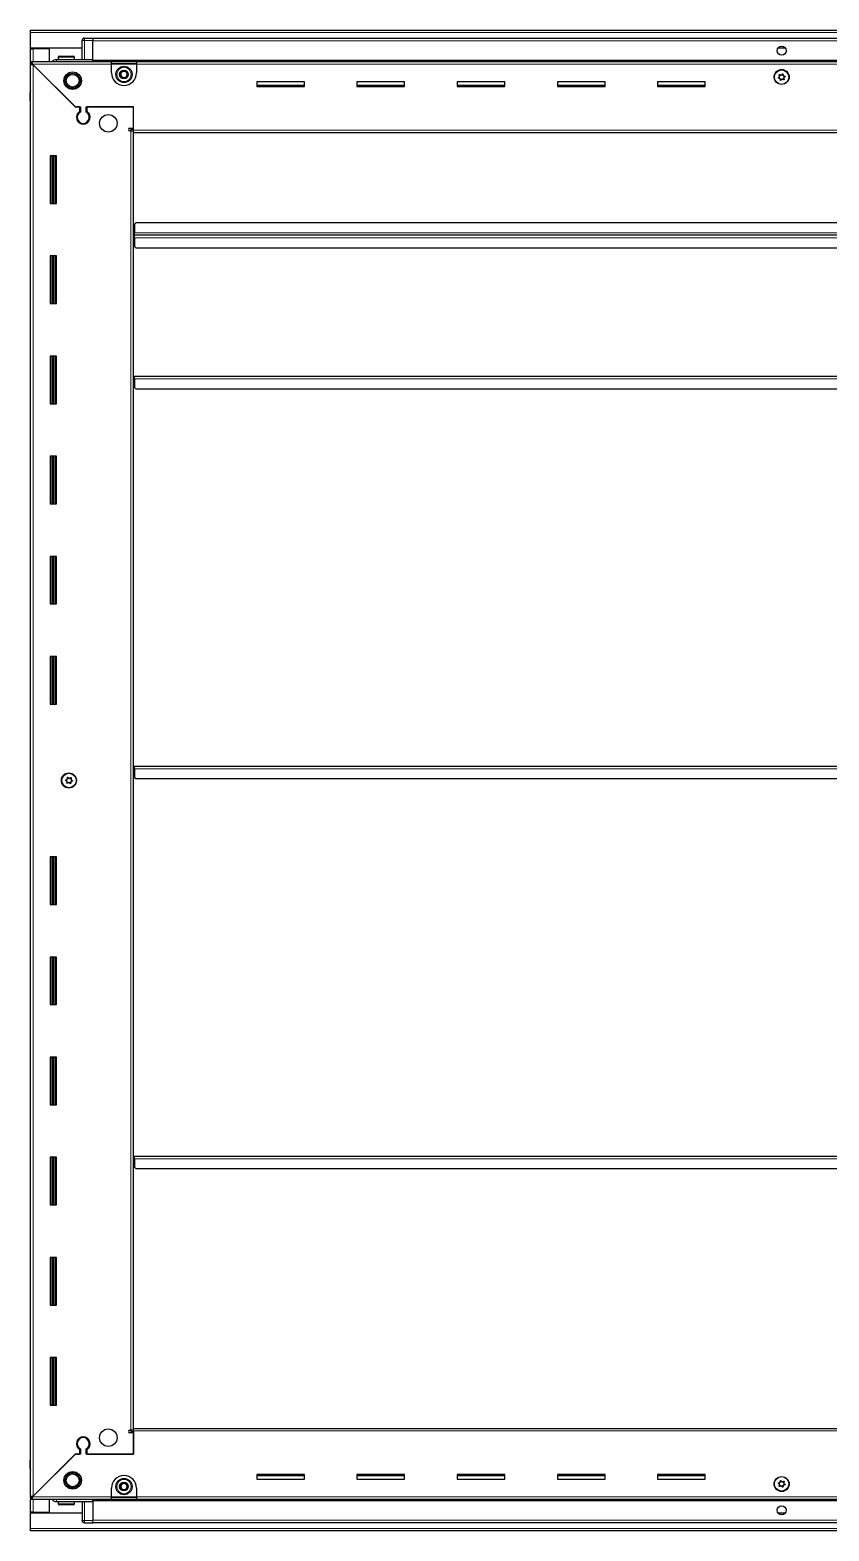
# Model space of a CAD drawing. Header units: millimetres. Extents: x 1315 to 6044, y -1445 to 1969.
# Drawn here: x 4768 to 5406, y 577 to 1776 of the extents above; entities that cross this region are included whole.
import ezdxf

# ---------------------------------------------------------------- set-up
doc = ezdxf.new("R2010")
doc.units = ezdxf.units.MM

msp = doc.modelspace()

# ---------------------------------------------------------------- linework, layer by layer
at = {"color": 7, "linetype": 'Continuous', "lineweight": 25}
for p, q in [((4768.77, 1773.72), (4768.77, 1775.82)), ((4768.77, 1775.82), (5967.77, 1775.82)), ((4768.77, 1761.32), (4768.77, 1773.72)), ((4809.77, 1752.32), (4809.77, 1767.32)), ((4810.45, 1768.82), (4810.45, 1768.82)), ((4811.77, 1769.32), (4818.27, 1769.32)), ((4811.77, 1769.32), (4818.27, 1769.32)), ((4818.27, 1769.32), (4818.27, 1769.32)), ((4818.27, 1769.32), (4818.27, 1769.32)), ((4818.27, 1769.32), (4818.27, 1767.32)), ((5918.27, 1769.17), (4818.27, 1769.17)), ((4818.27, 1752.32), (4818.27, 1767.32)), ((4809.77, 1761.32), (4768.77, 1761.32)), ((4768.77, 1760.82), (4768.77, 1761.32)), ((4768.77, 1750.57), (4768.77, 1760.82)), ((4768.77, 1760.82), (4770.87, 1760.82)), ((4768.77, 1749.07), (4768.77, 1750.57)), ((4768.77, 1750.57), (4769.77, 1750.57)), ((4769.77, 1749.07), (4769.77, 1750.57)), ((4769.77, 1750.57), (4833.27, 1750.57)), ((4770.27, 1760.82), (4770.27, 1761.32)), ((4783.77, 1760.82), (4770.87, 1760.82)), ((4783.77, 1750.57), (4783.77, 1760.82)), ((4789.27, 1752.32), (4818.27, 1752.32)), ((4790.77, 1754.22), (4790.77, 1752.32)), ((4791.57, 1755.02), (4802.97, 1755.02)), ((4803.77, 1752.32), (4803.77, 1754.22)), ((4818.2, 1750.57), (4818.27, 1752.29)), ((4818.27, 1752.32), (4818.27, 1751.82)), ((4818.27, 1751.17), (5918.27, 1751.17)), ((4833.27, 1748.47), (4833.27, 1750.57)), ((4833.27, 1750.57), (4853.27, 1750.57)), ((4853.27, 1750.57), (5883.27, 1750.57)), ((4853.27, 1750.57), (4853.27, 1748.47)), ((5371.15, 1761.32), (5365.4, 1761.32)), ((4768.77, 1748.57), (4768.77, 1749.07)), ((4768.77, 1749.07), (4769.77, 1749.07)), ((4768.77, 604.07), (4768.77, 1748.57)), ((4770.27, 1748.57), (4768.77, 1748.57)), ((4770.37, 1748.47), (4804.27, 1714.57)), ((4804.97, 1713.87), (4770.87, 1747.97)), ((4833.27, 1749.07), (4853.27, 1749.07)), ((4833.27, 1741.57), (4833.27, 1748.47)), ((4853.27, 1748.47), (4853.27, 1741.57)), ((4987.27, 1734.32), (4949.27, 1734.32)), ((4949.27, 1734.32), (4949.27, 1730.82)), ((4987.27, 1731.57), (4949.27, 1731.57)), ((4949.27, 1730.82), (4987.27, 1730.82)), ((4987.27, 1730.82), (4987.27, 1734.32)), ((5067.27, 1734.32), (5029.27, 1734.32)), ((5029.27, 1734.32), (5029.27, 1730.82)), ((5067.27, 1731.57), (5029.27, 1731.57)), ((5029.27, 1730.82), (5067.27, 1730.82)), ((5067.27, 1730.82), (5067.27, 1734.32)), ((5147.27, 1734.32), (5109.27, 1734.32)), ((5109.27, 1734.32), (5109.27, 1730.82)), ((5147.27, 1731.57), (5109.27, 1731.57)), ((5109.27, 1730.82), (5147.27, 1730.82)), ((5147.27, 1730.82), (5147.27, 1734.32)), ((5227.27, 1734.32), (5189.27, 1734.32)), ((5189.27, 1734.32), (5189.27, 1730.82)), ((5227.27, 1731.57), (5189.27, 1731.57)), ((5189.27, 1730.82), (5227.27, 1730.82)), ((5227.27, 1730.82), (5227.27, 1734.32)), ((5307.27, 1734.32), (5269.27, 1734.32)), ((5269.27, 1734.32), (5269.27, 1730.82)), ((5307.27, 1731.57), (5269.27, 1731.57)), ((5269.27, 1730.82), (5307.27, 1730.82)), ((5307.27, 1730.82), (5307.27, 1734.32)), ((4768.27, 1725.82), (4768.27, 1719.32)), ((4768.27, 1719.32), (4768.27, 1725.82)), ((4768.27, 1719.32), (4768.27, 1719.32)), ((4768.77, 1719.32), (4768.27, 1719.32)), ((4768.42, 1719.32), (4768.42, 633.32)), ((4804.27, 1714.57), (4808.47, 1714.57)), ((4805.67, 1714.57), (4804.97, 1713.87)), ((4807.77, 1714.57), (4805.67, 1714.57)), ((4807.77, 1714.57), (4807.77, 1710.68)), ((4808.47, 1714.57), (4808.47, 1710.29)), ((4813.07, 1714.57), (4850.77, 1714.57)), ((4813.07, 1710.29), (4813.07, 1714.57)), ((4813.77, 1710.68), (4813.77, 1714.57)), ((4850.77, 1714.57), (4813.77, 1714.57)), ((4850.77, 1695.92), (4850.77, 1714.57)), ((4850.77, 1697.32), (4850.77, 1714.57)), ((4808.77, 1701.71), (4808.77, 1700.95)), ((4847.92, 1697.32), (4850.77, 1697.32)), ((4848.67, 1695.32), (4847.92, 1695.32)), ((4848.67, 1695.32), (4850.77, 1695.32)), ((4850.77, 1696.32), (4848.77, 1696.32)), ((4848.77, 1696.32), (4848.77, 1695.32)), ((4850.77, 1693.82), (4850.77, 1695.92)), ((5885.77, 1693.82), (4850.77, 1693.82)), ((4850.77, 658.82), (4850.77, 1693.82)), ((4789.27, 1675.32), (4784.27, 1675.32)), ((4784.27, 1675.32), (4784.27, 1637.32)), ((4786.42, 1637.32), (4786.42, 1675.32)), ((4788.22, 1637.32), (4788.22, 1675.32)), ((4788.25, 1637.32), (4788.25, 1675.32)), ((4789.27, 1637.32), (4789.27, 1675.32)), ((4784.27, 1637.32), (4789.27, 1637.32)), ((4852.77, 1621.82), (4851.77, 1620.82)), ((4851.77, 1620.82), (4851.77, 1613.92)), ((5883.77, 1621.82), (4852.77, 1621.82)), ((4851.52, 1611.82), (4850.77, 1611.82)), ((4851.77, 1614.67), (4851.52, 1614.67)), ((4851.52, 1614.67), (4851.52, 1611.82)), ((4851.52, 1611.82), (4851.52, 1608.97)), ((4851.52, 1608.97), (4851.77, 1608.97)), ((4851.77, 1611.82), (4851.77, 1613.92)), ((4851.77, 1609.72), (4851.77, 1611.82)), ((5884.77, 1611.82), (4851.77, 1611.82)), ((4851.77, 1609.72), (4851.77, 1602.82)), ((4789.27, 1595.32), (4784.27, 1595.32)), ((4784.27, 1595.32), (4784.27, 1557.32)), ((4786.42, 1557.32), (4786.42, 1595.32)), ((4788.22, 1557.32), (4788.22, 1595.32)), ((4788.25, 1557.32), (4788.25, 1595.32)), ((4789.27, 1557.32), (4789.27, 1595.32)), ((4851.77, 1602.82), (4852.77, 1601.82)), ((4852.77, 1601.82), (5883.77, 1601.82)), ((4784.27, 1557.32), (4789.27, 1557.32)), ((4789.27, 1515.32), (4784.27, 1515.32)), ((4784.27, 1515.32), (4784.27, 1477.32)), ((4786.42, 1477.32), (4786.42, 1515.32)), ((4788.22, 1477.32), (4788.22, 1515.32)), ((4788.25, 1477.32), (4788.25, 1515.32)), ((4789.27, 1477.32), (4789.27, 1515.32)), ((4850.77, 1499.32), (4851.52, 1499.32)), ((4851.52, 1499.32), (4851.52, 1496.47)), ((4851.77, 1497.22), (4851.77, 1499.32)), ((4851.77, 1499.32), (5884.77, 1499.32)), ((4851.52, 1496.47), (4851.77, 1496.47)), ((4851.77, 1497.22), (4851.77, 1490.32)), ((4851.77, 1490.32), (4852.77, 1489.32)), ((4852.77, 1489.32), (5883.77, 1489.32)), ((4784.27, 1477.32), (4789.27, 1477.32)), ((4789.27, 1435.32), (4784.27, 1435.32)), ((4784.27, 1435.32), (4784.27, 1397.32)), ((4786.42, 1397.32), (4786.42, 1435.32)), ((4788.22, 1397.32), (4788.22, 1435.32)), ((4788.25, 1397.32), (4788.25, 1435.32)), ((4789.27, 1397.32), (4789.27, 1435.32)), ((4784.27, 1397.32), (4789.27, 1397.32)), ((4789.27, 1355.32), (4784.27, 1355.32)), ((4784.27, 1355.32), (4784.27, 1317.32)), ((4786.42, 1317.32), (4786.42, 1355.32)), ((4788.22, 1317.32), (4788.22, 1355.32)), ((4788.25, 1317.32), (4788.25, 1355.32)), ((4789.27, 1317.32), (4789.27, 1355.32)), ((4784.27, 1317.32), (4789.27, 1317.32)), ((4789.27, 1275.32), (4784.27, 1275.32)), ((4784.27, 1275.32), (4784.27, 1237.32)), ((4786.42, 1237.32), (4786.42, 1275.32)), ((4788.22, 1237.32), (4788.22, 1275.32)), ((4788.25, 1237.32), (4788.25, 1275.32)), ((4789.27, 1237.32), (4789.27, 1275.32)), ((4784.27, 1237.32), (4789.27, 1237.32)), ((4850.77, 1187.82), (4851.52, 1187.82)), ((4851.52, 1187.82), (4851.52, 1184.97)), ((4851.77, 1185.72), (4851.77, 1187.82)), ((4851.77, 1187.82), (5884.77, 1187.82)), ((4851.52, 1184.97), (4851.77, 1184.97)), ((4851.77, 1185.72), (4851.77, 1178.82)), ((4851.77, 1178.82), (4852.77, 1177.82)), ((4852.77, 1177.82), (5883.77, 1177.82)), ((4789.27, 1115.32), (4784.27, 1115.32)), ((4784.27, 1115.32), (4784.27, 1077.32)), ((4786.42, 1077.32), (4786.42, 1115.32)), ((4788.22, 1077.32), (4788.22, 1115.32)), ((4788.25, 1077.32), (4788.25, 1115.32)), ((4789.27, 1077.32), (4789.27, 1115.32)), ((4784.27, 1077.32), (4789.27, 1077.32)), ((4789.27, 1035.32), (4784.27, 1035.32)), ((4784.27, 1035.32), (4784.27, 997.32)), ((4786.42, 997.32), (4786.42, 1035.32)), ((4788.22, 997.32), (4788.22, 1035.32)), ((4788.25, 997.32), (4788.25, 1035.32)), ((4789.27, 997.32), (4789.27, 1035.32)), ((4784.27, 997.32), (4789.27, 997.32)), ((4789.27, 955.32), (4784.27, 955.32)), ((4784.27, 955.32), (4784.27, 917.32)), ((4786.42, 917.32), (4786.42, 955.32)), ((4788.22, 917.32), (4788.22, 955.32)), ((4788.25, 917.32), (4788.25, 955.32)), ((4789.27, 917.32), (4789.27, 955.32)), ((4784.27, 917.32), (4789.27, 917.32)), ((4789.27, 875.32), (4784.27, 875.32)), ((4784.27, 875.32), (4784.27, 837.32)), ((4786.42, 837.32), (4786.42, 875.32)), ((4788.22, 837.32), (4788.22, 875.32)), ((4788.25, 837.32), (4788.25, 875.32)), ((4789.27, 837.32), (4789.27, 875.32)), ((4850.77, 876.32), (4851.52, 876.32)), ((4851.52, 876.32), (4851.52, 873.47)), ((4851.77, 874.22), (4851.77, 876.32)), ((4851.77, 876.32), (5884.77, 876.32)), ((4851.52, 873.47), (4851.77, 873.47)), ((4851.77, 874.22), (4851.77, 867.32)), ((4851.77, 867.32), (4852.77, 866.32)), ((4852.77, 866.32), (5883.77, 866.32)), ((4784.27, 837.32), (4789.27, 837.32)), ((4789.27, 795.32), (4784.27, 795.32)), ((4784.27, 795.32), (4784.27, 757.32)), ((4786.42, 757.32), (4786.42, 795.32)), ((4788.22, 757.32), (4788.22, 795.32)), ((4788.25, 757.32), (4788.25, 795.32)), ((4789.27, 757.32), (4789.27, 795.32)), ((4784.27, 757.32), (4789.27, 757.32)), ((4789.27, 715.32), (4784.27, 715.32)), ((4784.27, 715.32), (4784.27, 677.32)), ((4786.42, 677.32), (4786.42, 715.32)), ((4788.22, 677.32), (4788.22, 715.32)), ((4788.25, 677.32), (4788.25, 715.32)), ((4789.27, 677.32), (4789.27, 715.32)), ((4784.27, 677.32), (4789.27, 677.32)), ((4808.77, 651.7), (4808.77, 650.94)), ((4847.92, 657.32), (4848.67, 657.32)), ((4850.77, 655.32), (4847.92, 655.32)), ((4850.77, 657.32), (4848.67, 657.32)), ((4848.77, 657.32), (4848.77, 656.32)), ((4848.77, 656.32), (4850.77, 656.32)), ((4850.77, 656.72), (4850.77, 658.82)), ((4850.77, 658.82), (5885.77, 658.82)), ((4850.77, 656.72), (4850.77, 638.07)), ((4850.77, 638.07), (4850.77, 655.32)), ((4804.27, 638.07), (4770.37, 604.17)), ((4770.87, 604.67), (4804.97, 638.77)), ((4808.47, 638.07), (4804.27, 638.07)), ((4804.97, 638.77), (4805.67, 638.07)), ((4805.67, 638.07), (4807.77, 638.07)), ((4807.77, 641.96), (4807.77, 638.07)), ((4808.47, 642.36), (4808.47, 638.07)), ((4813.07, 638.07), (4813.07, 642.36)), ((4850.77, 638.07), (4813.07, 638.07)), ((4813.77, 638.07), (4813.77, 641.96)), ((4813.77, 638.07), (4850.77, 638.07)), ((4768.27, 633.32), (4768.27, 633.32)), ((4768.27, 626.82), (4768.27, 633.32)), ((4768.27, 633.32), (4768.27, 633.32)), ((4768.27, 633.32), (4768.27, 626.82)), ((4768.77, 633.32), (4768.27, 633.32)), ((4768.77, 625.5), (4768.77, 625.5)), ((4987.27, 621.82), (4949.27, 621.82)), ((4949.27, 621.82), (4949.27, 618.32)), ((4949.27, 621.07), (4987.27, 621.07)), ((4949.27, 618.32), (4987.27, 618.32)), ((4987.27, 618.32), (4987.27, 621.82)), ((5067.27, 621.82), (5029.27, 621.82)), ((5029.27, 621.82), (5029.27, 618.32)), ((5029.27, 621.07), (5067.27, 621.07)), ((5029.27, 618.32), (5067.27, 618.32)), ((5067.27, 618.32), (5067.27, 621.82)), ((5147.27, 621.82), (5109.27, 621.82)), ((5109.27, 621.82), (5109.27, 618.32)), ((5109.27, 621.07), (5147.27, 621.07)), ((5109.27, 618.32), (5147.27, 618.32)), ((5147.27, 618.32), (5147.27, 621.82)), ((5227.27, 621.82), (5189.27, 621.82)), ((5189.27, 621.82), (5189.27, 618.32)), ((5189.27, 621.07), (5227.27, 621.07)), ((5189.27, 618.32), (5227.27, 618.32)), ((5227.27, 618.32), (5227.27, 621.82)), ((5307.27, 621.82), (5269.27, 621.82)), ((5269.27, 621.82), (5269.27, 618.32)), ((5269.27, 621.07), (5307.27, 621.07)), ((5269.27, 618.32), (5307.27, 618.32)), ((5307.27, 618.32), (5307.27, 621.82)), ((4768.77, 603.57), (4768.77, 604.07)), ((4770.27, 604.07), (4768.77, 604.07)), ((4768.77, 603.57), (4768.77, 602.07)), ((4769.77, 603.57), (4768.77, 603.57)), ((4768.77, 591.82), (4768.77, 602.07)), ((4769.77, 602.07), (4768.77, 602.07)), ((4769.77, 603.57), (4769.77, 602.07)), ((4833.27, 602.07), (4769.77, 602.07)), ((4783.77, 591.82), (4783.77, 602.07)), ((4789.27, 600.32), (4818.27, 600.32)), ((4790.77, 600.32), (4790.77, 598.42)), ((4803.77, 598.42), (4803.77, 600.32)), ((4809.77, 600.32), (4809.77, 585.32)), ((4818.27, 600.36), (4818.2, 602.07)), ((5918.27, 601.47), (4818.27, 601.47)), ((4818.27, 600.32), (4818.27, 600.82)), ((4818.27, 600.32), (4818.27, 585.32)), ((4833.27, 604.17), (4833.27, 611.07)), ((4833.27, 602.07), (4833.27, 604.17)), ((4853.27, 603.57), (4833.27, 603.57)), ((4853.27, 602.07), (4833.27, 602.07)), ((4853.27, 611.07), (4853.27, 604.17)), ((4853.27, 604.17), (4853.27, 602.07)), ((5883.27, 602.07), (4853.27, 602.07)), ((4770.87, 591.82), (4768.77, 591.82)), ((4768.77, 591.32), (4768.77, 591.82)), ((4768.77, 591.32), (4809.77, 591.32)), ((4768.77, 578.92), (4768.77, 591.32)), ((4770.27, 591.32), (4770.27, 591.82)), ((4770.87, 591.82), (4783.77, 591.82)), ((4795.35, 597.62), (4791.57, 597.62)), ((4802.97, 597.62), (4795.35, 597.62)), ((5365.4, 591.32), (5371.15, 591.32)), ((4768.77, 576.82), (4768.77, 578.92)), ((5967.77, 576.82), (4768.77, 576.82)), ((4809.77, 585.32), (4809.77, 585.32)), ((4811.77, 583.32), (4818.27, 583.32)), ((4811.77, 583.32), (4818.27, 583.32)), ((4818.27, 583.32), (4818.27, 585.32)), ((4818.27, 583.47), (5918.27, 583.47)), ((4818.27, 583.32), (4818.27, 583.32))]:
    msp.add_line(p, q, dxfattribs=at)
at = {"color": 8, "linetype": 'Continuous', "lineweight": 18}
for p, q in [((5967.77, 1773.72), (4768.77, 1773.72)), ((4809.77, 1767.32), (4811.77, 1767.32)), ((4811.77, 1769.32), (4811.77, 1767.32)), ((4811.77, 1767.32), (4811.77, 1752.32)), ((4818.27, 1767.32), (4811.77, 1767.32)), ((5918.27, 1767.17), (4818.27, 1767.17)), ((4770.87, 1760.82), (4770.87, 1761.32)), ((4770.87, 1750.57), (4770.87, 1760.82)), ((4790.77, 1754.22), (4803.77, 1754.22)), ((5918.27, 1751.82), (4818.27, 1751.82)), ((5918.27, 1750.59), (4818.27, 1750.59)), ((4833.27, 1748.47), (4770.37, 1748.47)), ((4770.87, 1747.97), (4770.87, 604.67)), ((4833.27, 1748.47), (4853.27, 1748.47)), ((5883.27, 1748.47), (4853.27, 1748.47)), ((4768.77, 1725.82), (4768.27, 1725.82)), ((4848.67, 657.32), (4848.67, 1695.32)), ((4850.77, 1695.92), (5885.77, 1695.92)), ((4785.77, 1675.32), (4785.77, 1637.32)), ((4787.01, 1675.32), (4787.01, 1637.32)), ((5884.77, 1613.92), (4851.77, 1613.92)), ((4851.77, 1609.72), (5884.77, 1609.72)), ((4785.77, 1595.32), (4785.77, 1557.32)), ((4787.01, 1595.32), (4787.01, 1557.32)), ((4785.77, 1515.32), (4785.77, 1477.32)), ((4787.01, 1515.32), (4787.01, 1477.32)), ((4851.77, 1497.22), (5884.77, 1497.22)), ((4785.77, 1435.32), (4785.77, 1397.32)), ((4787.01, 1435.32), (4787.01, 1397.32)), ((4785.77, 1355.32), (4785.77, 1317.32)), ((4787.01, 1355.32), (4787.01, 1317.32)), ((4785.77, 1275.32), (4785.77, 1237.32)), ((4787.01, 1275.32), (4787.01, 1237.32)), ((4851.77, 1185.72), (5884.77, 1185.72)), ((4785.77, 1115.32), (4785.77, 1077.32)), ((4787.01, 1115.32), (4787.01, 1077.32)), ((4785.77, 1035.32), (4785.77, 997.32)), ((4787.01, 1035.32), (4787.01, 997.32)), ((4785.77, 955.32), (4785.77, 917.32)), ((4787.01, 955.32), (4787.01, 917.32)), ((4785.77, 875.32), (4785.77, 837.32)), ((4787.01, 875.32), (4787.01, 837.32)), ((4851.77, 874.22), (5884.77, 874.22)), ((4785.77, 795.32), (4785.77, 757.32)), ((4787.01, 795.32), (4787.01, 757.32)), ((4785.77, 715.32), (4785.77, 677.32)), ((4787.01, 715.32), (4787.01, 677.32)), ((5885.77, 656.72), (4850.77, 656.72)), ((4768.77, 626.82), (4768.27, 626.82)), ((4770.37, 604.17), (4833.27, 604.17)), ((4770.87, 591.82), (4770.87, 602.07)), ((4811.77, 585.32), (4811.77, 600.32)), ((4818.27, 602.06), (5918.27, 602.06)), ((4818.27, 600.82), (5918.27, 600.82)), ((4853.27, 604.17), (4833.27, 604.17)), ((4853.27, 604.17), (5883.27, 604.17)), ((4770.87, 591.32), (4770.87, 591.82)), ((4795.08, 598.42), (4790.77, 598.42)), ((4803.77, 598.42), (4795.08, 598.42)), ((5967.77, 578.92), (4768.77, 578.92)), ((4809.77, 585.32), (4811.77, 585.32)), ((4818.27, 585.32), (4811.77, 585.32)), ((4811.77, 583.32), (4811.77, 585.32)), ((4818.27, 585.47), (5918.27, 585.47))]:
    msp.add_line(p, q, dxfattribs=at)
at = {"color": 7, "linetype": 'Continuous', "lineweight": 25, "flags": 128}
msp.add_lwpolyline([(4809.92, 584.57), (4809.81, 584.93), (4809.77, 585.32)], dxfattribs=at)
at = {"color": 7, "linetype": 'Continuous', "lineweight": 25}
for centre, radius in [((5368.27, 1759.32), 3.5), ((4802.27, 1735.32), 7), ((4802.27, 1735.32), 6.02), ((4802.27, 1735.32), 5.1), ((4843.27, 1740.32), 6.5), ((4843.27, 1740.32), 3.46), ((5368.27, 1738.32), 6), ((5368.27, 1738.17), 5.79), ((5368.27, 1738.17), 1.85), ((4830.77, 1701.32), 7), ((4799.27, 1176.32), 6), ((4799.42, 1176.32), 5.79), ((4799.42, 1176.32), 1.85), ((4830.77, 651.32), 7), ((4802.27, 617.32), 7), ((4802.27, 617.32), 6.03), ((4802.27, 617.32), 5.1), ((4843.27, 612.32), 6.5), ((4843.27, 612.32), 3.46), ((5368.27, 614.32), 6), ((5368.27, 614.47), 5.78), ((5368.27, 614.47), 1.85), ((5368.27, 593.32), 3.5)]:
    msp.add_circle(centre, radius, dxfattribs=at)
at = {"color": 8, "linetype": 'Continuous', "lineweight": 18}
for centre in [(4843.27, 1740.32), (4843.27, 612.32)]:
    msp.add_circle(centre, 5.7, dxfattribs=at)
at = {"color": 7, "linetype": 'Continuous', "lineweight": 25}
for centre, radius, start, end in [((4811.77, 1767.32), 2, 90, 180), ((4811.77, 1767.32), 2, 90, 131.40962), ((4791.57, 1754.22), 0.8, 90, 180), ((4802.97, 1754.22), 0.8, 0, 90), ((4809.57, 1752.52), 0.2, 270, 0), ((4843.27, 1741.57), 10, 180, 270), ((4843.27, 1740.32), 2.5, 134.01559, 194.01559), ((4843.27, 1740.32), 2.5, 194.01559, 254.01559), ((4843.27, 1740.32), 2.5, 74.01559, 134.01559), ((4843.27, 1741.57), 10, 270, 0), ((4843.27, 1740.32), 2.5, 14.01559, 74.01559), ((4843.27, 1740.32), 2.5, 314.01559, 14.01559), ((4770.27, 1725.82), 2, 138.59038, 180), ((4843.27, 1740.32), 2.5, 254.01559, 314.01559), ((4810.77, 1706.07), 5.5, 123.05573, 56.94427), ((4810.77, 1706.07), 4.8, 118.63099, 61.36901), ((4847.92, 1696.32), 1, 90, 270), ((4810.77, 646.57), 5.5, 303.05573, 236.94427), ((4810.77, 646.57), 4.8, 298.63099, 241.36901), ((4847.92, 656.32), 1, 90, 270), ((4770.27, 626.82), 2, 180, 199.56674), ((4770.27, 626.82), 2, 180, 221.39416), ((4770.27, 626.82), 2, 213.78451, 221.40962), ((4843.27, 611.07), 10, 90, 180), ((4843.27, 612.32), 2.5, 127.47401, 187.47401), ((4843.27, 612.32), 2.5, 187.47401, 247.47401), ((4843.27, 612.32), 2.5, 67.47401, 127.47401), ((4843.27, 611.07), 10, 0, 90), ((4843.27, 612.32), 2.5, 7.47401, 67.47401), ((4843.27, 612.32), 2.5, 307.47401, 7.47401), ((4809.57, 600.12), 0.2, 0, 90), ((4843.27, 612.32), 2.5, 247.47401, 307.47401), ((4791.57, 598.42), 0.8, 180, 270), ((4802.97, 598.42), 0.8, 270, 0), ((4811.77, 585.32), 2, 180, 270)]:
    msp.add_arc(centre, radius, start, end, dxfattribs=at)
for points, knots in [([(4770.37, 1748.47), (4770.33, 1748.73), (4770.24, 1749.22), (4770.1, 1749.86), (4769.97, 1750.33), (4769.86, 1750.55), (4769.8, 1750.57), (4769.77, 1750.57)], [0, 0, 0, 0, 0.2302553, 0.4485219, 0.6667858, 0.8850496, 1, 1, 1, 1]), ([(4786.06, 1750.57), (4786.18, 1750.77), (4786.57, 1751.42), (4787.72, 1752.13), (4788.76, 1752.26), (4789.27, 1752.32)], [0, 0, 0, 0, 0.1822499, 0.5911249, 1, 1, 1, 1]), ([(4818.27, 1752.32), (4818.27, 1752.29), (4818.27, 1752.21), (4818.27, 1751.59), (4818.27, 1751.01), (4818.27, 1750.62), (4818.27, 1750.59)], [0, 0, 0, 0, 0.3242788, 0.6485576, 0.9728365, 1, 1, 1, 1]), ([(4768.77, 1748.57), (4768.8, 1748.53), (4768.85, 1748.44), (4769.25, 1748.3), (4769.8, 1748.17), (4770.38, 1748.06), (4770.75, 1748), (4770.87, 1747.97)], [0, 0, 0, 0, 0.2302553, 0.4485219, 0.6667858, 0.8850496, 1, 1, 1, 1]), ([(4840.5, 1741.12), (4840.87, 1741.48), (4841.56, 1742.15), (4842.25, 1742.81), (4842.57, 1743.12)], [0, 0, 0, 0, 0.5346859, 1, 1, 1, 1]), ([(4841.2, 1738.32), (4841.11, 1738.65), (4840.91, 1739.45), (4840.67, 1740.42), (4840.53, 1741), (4840.5, 1741.12)], [0, 0, 0, 0, 0.3629006, 0.8668753, 1, 1, 1, 1]), ([(4842.57, 1743.12), (4843.07, 1742.98), (4844, 1742.72), (4844.92, 1742.45), (4845.35, 1742.33)], [0, 0, 0, 0, 0.53468586, 1, 1, 1, 1]), ([(4846.05, 1739.53), (4845.68, 1739.17), (4844.98, 1738.5), (4844.29, 1737.83), (4843.97, 1737.52)], [0, 0, 0, 0, 0.5346859, 1, 1, 1, 1]), ([(4845.35, 1742.33), (4845.38, 1742.21), (4845.52, 1741.63), (4845.77, 1740.66), (4845.96, 1739.86), (4846.05, 1739.53)], [0, 0, 0, 0, 0.13312467, 0.63709944, 1, 1, 1, 1]), ([(5366.39, 1740.24), (5366.38, 1740.23), (5366.36, 1740.21), (5366.35, 1740.15), (5366.37, 1740.01), (5366.46, 1739.64), (5366.6, 1739.11), (5366.43, 1738.5), (5366.08, 1738.13), (5365.77, 1737.88), (5365.6, 1737.72), (5365.55, 1737.64), (5365.53, 1737.6), (5365.54, 1737.57), (5365.56, 1737.54), (5365.61, 1737.49), (5365.86, 1737.39), (5366.32, 1737.29), (5366.96, 1736.98), (5367.21, 1736.31), (5367.27, 1735.84), (5367.35, 1735.58), (5367.39, 1735.53), (5367.41, 1735.51), (5367.44, 1735.5), (5367.48, 1735.51), (5367.52, 1735.52), (5367.59, 1735.57), (5367.76, 1735.72), (5368.03, 1735.99), (5368.43, 1736.31), (5369.05, 1736.42), (5369.56, 1736.23), (5369.93, 1736.1), (5370.08, 1736.07), (5370.13, 1736.09), (5370.16, 1736.1), (5370.18, 1736.13), (5370.19, 1736.19), (5370.18, 1736.34), (5370.08, 1736.71), (5369.94, 1737.23), (5370.11, 1737.84), (5370.47, 1738.21), (5370.77, 1738.46), (5370.95, 1738.63), (5371, 1738.71), (5371.01, 1738.75), (5371.01, 1738.78), (5370.99, 1738.81), (5370.94, 1738.85), (5370.69, 1738.95), (5370.23, 1739.06), (5369.59, 1739.37), (5369.33, 1740.03), (5369.28, 1740.51), (5369.2, 1740.76), (5369.16, 1740.82), (5369.13, 1740.84), (5369.1, 1740.85), (5369.07, 1740.84), (5369.03, 1740.82), (5368.96, 1740.78), (5368.79, 1740.63), (5368.52, 1740.36), (5368.12, 1740.04), (5367.49, 1739.93), (5366.99, 1740.11), (5366.62, 1740.25), (5366.47, 1740.27), (5366.41, 1740.26), (5366.4, 1740.25), (5366.39, 1740.24)], [0, 0, 0, 0, 0.0020087, 0.00442, 0.0093647, 0.0255282, 0.0677053, 0.0957862, 0.1246456, 0.1503415, 0.1605194, 0.1633943, 0.1656965, 0.1672448, 0.1688741, 0.1707699, 0.1786058, 0.2119941, 0.2499945, 0.2879948, 0.3213831, 0.329219, 0.3311148, 0.3327441, 0.3342924, 0.3362166, 0.3385353, 0.3413178, 0.349662, 0.3753578, 0.4042173, 0.4322982, 0.4744753, 0.4906388, 0.4966691, 0.49844, 0.5, 0.5020087, 0.50442, 0.5093647, 0.5255282, 0.5677053, 0.5957862, 0.6246456, 0.6503415, 0.6605194, 0.6633943, 0.6656965, 0.6672448, 0.6688741, 0.6707699, 0.6786058, 0.7119941, 0.7499945, 0.7879948, 0.8213831, 0.829219, 0.8311148, 0.8327441, 0.8342924, 0.8362166, 0.8385353, 0.8413178, 0.849662, 0.8753578, 0.9042173, 0.9322982, 0.9744753, 0.9906388, 0.9966691, 0.99844, 1, 1, 1, 1]), ([(4843.97, 1737.52), (4843.48, 1737.66), (4842.55, 1737.93), (4841.63, 1738.19), (4841.2, 1738.32)], [0, 0, 0, 0, 0.5346859, 1, 1, 1, 1]), ([(4801.06, 1178.6), (4801.05, 1178.6), (4801.02, 1178.61), (4800.96, 1178.61), (4800.83, 1178.57), (4800.48, 1178.4), (4800, 1178.15), (4799.37, 1178.19), (4798.93, 1178.47), (4798.62, 1178.71), (4798.43, 1178.85), (4798.34, 1178.88), (4798.3, 1178.89), (4798.26, 1178.87), (4798.24, 1178.85), (4798.21, 1178.79), (4798.16, 1178.53), (4798.16, 1178.05), (4797.98, 1177.36), (4797.38, 1176.98), (4796.93, 1176.82), (4796.7, 1176.7), (4796.65, 1176.64), (4796.64, 1176.61), (4796.64, 1176.58), (4796.65, 1176.55), (4796.67, 1176.51), (4796.73, 1176.46), (4796.91, 1176.32), (4797.24, 1176.11), (4797.63, 1175.79), (4797.87, 1175.2), (4797.79, 1174.66), (4797.74, 1174.28), (4797.74, 1174.13), (4797.77, 1174.07), (4797.79, 1174.05), (4797.82, 1174.03), (4797.88, 1174.04), (4798.02, 1174.08), (4798.36, 1174.25), (4798.85, 1174.49), (4799.48, 1174.46), (4799.92, 1174.18), (4800.23, 1173.94), (4800.42, 1173.8), (4800.51, 1173.77), (4800.55, 1173.76), (4800.58, 1173.77), (4800.61, 1173.8), (4800.64, 1173.86), (4800.68, 1174.12), (4800.69, 1174.6), (4800.86, 1175.29), (4801.46, 1175.67), (4801.91, 1175.82), (4802.15, 1175.95), (4802.2, 1176), (4802.21, 1176.03), (4802.21, 1176.06), (4802.2, 1176.1), (4802.17, 1176.13), (4802.11, 1176.19), (4801.93, 1176.33), (4801.61, 1176.53), (4801.21, 1176.86), (4800.98, 1177.45), (4801.05, 1177.98), (4801.11, 1178.37), (4801.1, 1178.52), (4801.08, 1178.57), (4801.07, 1178.59), (4801.06, 1178.6)], [0, 0, 0, 0, 0.0020087, 0.00442, 0.0093647, 0.0255282, 0.0677053, 0.0957862, 0.1246456, 0.1503415, 0.1605194, 0.1633943, 0.1656965, 0.1672448, 0.1688741, 0.1707699, 0.1786058, 0.2119941, 0.2499945, 0.2879948, 0.3213831, 0.329219, 0.3311148, 0.3327441, 0.3342924, 0.3362166, 0.3385353, 0.3413178, 0.349662, 0.3753578, 0.4042173, 0.4322982, 0.4744753, 0.4906388, 0.4966691, 0.49844, 0.5, 0.5020087, 0.50442, 0.5093647, 0.5255282, 0.5677053, 0.5957862, 0.6246456, 0.6503415, 0.6605194, 0.6633943, 0.6656965, 0.6672448, 0.6688741, 0.6707699, 0.6786058, 0.7119941, 0.7499945, 0.7879948, 0.8213831, 0.829219, 0.8311148, 0.8327441, 0.8342924, 0.8362166, 0.8385353, 0.8413178, 0.849662, 0.8753578, 0.9042173, 0.9322982, 0.9744753, 0.9906388, 0.9966691, 0.99844, 1, 1, 1, 1]), ([(4840.61, 613.43), (4840.71, 613.51), (4841.18, 613.87), (4841.97, 614.48), (4842.62, 614.98), (4842.9, 615.19)], [0, 0, 0, 0, 0.1331247, 0.6370994, 1, 1, 1, 1]), ([(4840.98, 610.57), (4840.92, 611.08), (4840.79, 612.03), (4840.66, 612.99), (4840.61, 613.43)], [0, 0, 0, 0, 0.5346859, 1, 1, 1, 1]), ([(4842.9, 615.19), (4843.37, 614.99), (4844.27, 614.62), (4845.15, 614.25), (4845.56, 614.08)], [0, 0, 0, 0, 0.5346859, 1, 1, 1, 1]), ([(4845.56, 614.08), (4845.63, 613.57), (4845.76, 612.61), (4845.88, 611.66), (4845.94, 611.22)], [0, 0, 0, 0, 0.5346859, 1, 1, 1, 1]), ([(5366.39, 612.4), (5366.4, 612.4), (5366.42, 612.38), (5366.48, 612.38), (5366.62, 612.4), (5366.99, 612.54), (5367.49, 612.72), (5368.12, 612.61), (5368.52, 612.29), (5368.8, 612.01), (5368.98, 611.85), (5369.06, 611.81), (5369.1, 611.8), (5369.13, 611.81), (5369.16, 611.83), (5369.2, 611.88), (5369.28, 612.14), (5369.33, 612.61), (5369.59, 613.28), (5370.23, 613.59), (5370.69, 613.69), (5370.94, 613.79), (5370.99, 613.84), (5371.01, 613.87), (5371.01, 613.9), (5371, 613.93), (5370.98, 613.97), (5370.93, 614.04), (5370.77, 614.19), (5370.47, 614.43), (5370.11, 614.8), (5369.94, 615.41), (5370.08, 615.94), (5370.18, 616.32), (5370.19, 616.47), (5370.18, 616.52), (5370.16, 616.55), (5370.12, 616.56), (5370.07, 616.57), (5369.92, 616.54), (5369.56, 616.41), (5369.05, 616.23), (5368.43, 616.34), (5368.03, 616.66), (5367.75, 616.94), (5367.57, 617.09), (5367.49, 617.14), (5367.45, 617.15), (5367.41, 617.14), (5367.39, 617.12), (5367.35, 617.06), (5367.27, 616.81), (5367.21, 616.33), (5366.96, 615.67), (5366.32, 615.36), (5365.86, 615.25), (5365.61, 615.15), (5365.56, 615.11), (5365.54, 615.08), (5365.53, 615.05), (5365.54, 615.01), (5365.56, 614.98), (5365.62, 614.91), (5365.78, 614.76), (5366.08, 614.52), (5366.43, 614.14), (5366.6, 613.53), (5366.46, 613.01), (5366.36, 612.63), (5366.35, 612.48), (5366.37, 612.43), (5366.38, 612.41), (5366.39, 612.4)], [0, 0, 0, 0, 0.0020087, 0.00442, 0.0093647, 0.0255282, 0.0677053, 0.0957862, 0.1246456, 0.1503415, 0.1605194, 0.1633943, 0.1656965, 0.1672448, 0.1688741, 0.1707699, 0.1786058, 0.2119941, 0.2499945, 0.2879948, 0.3213831, 0.329219, 0.3311148, 0.3327441, 0.3342924, 0.3362166, 0.3385353, 0.3413178, 0.349662, 0.3753578, 0.4042173, 0.4322982, 0.4744753, 0.4906388, 0.4966691, 0.49844, 0.5, 0.5020087, 0.50442, 0.5093647, 0.5255282, 0.5677053, 0.5957862, 0.6246456, 0.6503415, 0.6605194, 0.6633943, 0.6656965, 0.6672448, 0.6688741, 0.6707699, 0.6786058, 0.7119941, 0.7499945, 0.7879948, 0.8213831, 0.829219, 0.8311148, 0.8327441, 0.8342924, 0.8362166, 0.8385353, 0.8413178, 0.849662, 0.8753578, 0.9042173, 0.9322982, 0.9744753, 0.9906388, 0.9966691, 0.99844, 1, 1, 1, 1]), ([(4770.87, 604.67), (4770.62, 604.63), (4770.13, 604.54), (4769.48, 604.4), (4769.02, 604.27), (4768.8, 604.16), (4768.78, 604.1), (4768.77, 604.07)], [0, 0, 0, 0, 0.2302553, 0.4485219, 0.6667858, 0.8850496, 1, 1, 1, 1]), ([(4769.77, 602.07), (4769.82, 602.1), (4769.91, 602.15), (4770.04, 602.55), (4770.17, 603.1), (4770.28, 603.68), (4770.35, 604.05), (4770.37, 604.17)], [0, 0, 0, 0, 0.2302553, 0.4485219, 0.6667858, 0.8850496, 1, 1, 1, 1]), ([(4786.06, 602.07), (4786.18, 601.87), (4786.57, 601.22), (4787.72, 600.51), (4788.76, 600.39), (4789.27, 600.32)], [0, 0, 0, 0, 0.1822499, 0.5911249, 1, 1, 1, 1]), ([(4818.27, 600.32), (4818.27, 600.36), (4818.27, 600.44), (4818.27, 601.05), (4818.27, 601.63), (4818.27, 602.03), (4818.27, 602.06)], [0, 0, 0, 0, 0.3242788, 0.6485576, 0.9728365, 1, 1, 1, 1]), ([(4843.65, 609.46), (4843.17, 609.66), (4842.28, 610.03), (4841.39, 610.4), (4840.98, 610.57)], [0, 0, 0, 0, 0.5346859, 1, 1, 1, 1]), ([(4845.94, 611.22), (4845.67, 611.01), (4845.01, 610.51), (4844.22, 609.9), (4843.75, 609.54), (4843.65, 609.46)], [0, 0, 0, 0, 0.3629006, 0.8668753, 1, 1, 1, 1])]:
    msp.add_open_spline(points, degree=3, knots=knots, dxfattribs=at)
at = {"color": 8, "linetype": 'Continuous', "lineweight": 18}
for points in [[(4789.27, 1752.32), (4789.27, 1752.28), (4789.27, 1752.2), (4789.27, 1751.77), (4789.27, 1751.31), (4789.27, 1750.9), (4789.27, 1750.63), (4789.27, 1750.57)], [(4789.27, 600.32), (4789.27, 600.37), (4789.27, 600.44), (4789.27, 600.88), (4789.27, 601.33), (4789.27, 601.75), (4789.27, 602.02), (4789.27, 602.07)]]:
    msp.add_open_spline(points, degree=3, knots=[0, 0, 0, 0, 0.3597529, 0.5534142, 0.7511852, 0.9489563, 1, 1, 1, 1], dxfattribs=at)
at = {"color": 7, "linetype": 'Continuous', "lineweight": 25}
for points in [[(4770.37, 1748.47), (4770.32, 1748.55), (4770.22, 1748.71), (4770.07, 1748.91), (4769.92, 1749.05), (4769.82, 1749.06), (4769.77, 1749.07)], [(4770.27, 1748.57), (4770.28, 1748.52), (4770.3, 1748.42), (4770.44, 1748.27), (4770.64, 1748.12), (4770.79, 1748.02), (4770.87, 1747.97)], [(4769.77, 603.57), (4769.82, 603.58), (4769.92, 603.6), (4770.07, 603.74), (4770.22, 603.94), (4770.32, 604.09), (4770.37, 604.17)], [(4770.87, 604.67), (4770.79, 604.62), (4770.64, 604.52), (4770.44, 604.37), (4770.3, 604.22), (4770.28, 604.12), (4770.27, 604.07)]]:
    msp.add_open_spline(points, degree=3, dxfattribs=at)

doc.saveas('drawing.dxf')
